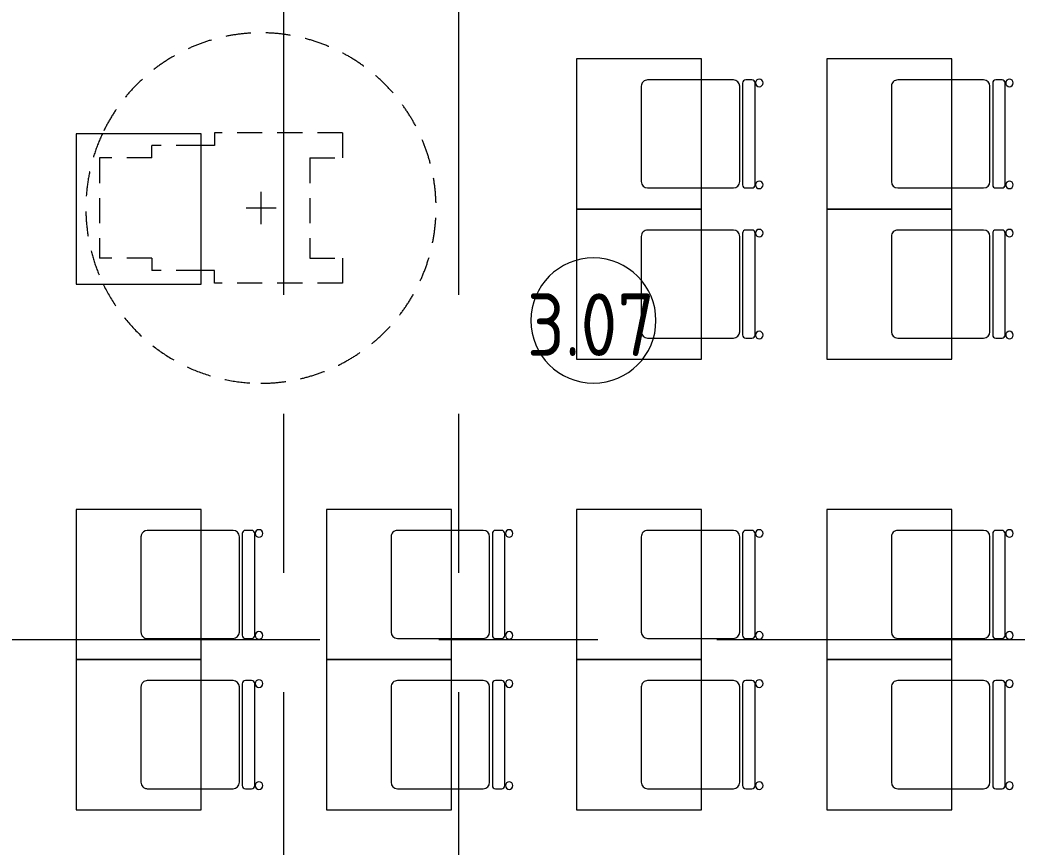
# Model space of a CAD drawing. Header units: millimetres. Extents: x 54605 to 109624, y -2609 to 12445.
# Drawn here: x 59405 to 63391, y 2771 to 6075 of the extents above; entities that cross this region are included whole.
import ezdxf

# ---------------------------------------------------------------- set-up
doc = ezdxf.new("R2010")
doc.units = ezdxf.units.MM
doc.linetypes.add('200_ШТРИХ__ш1_п0_6_', pattern=[160, 100, -60])
doc.linetypes.add('Осевая', pattern=[3175, 635, -476.25, 1587.5, -476.25])
for name, color, linetype, lineweight in [('A-AREA-IDEN', 7, 'Continuous', 9), ('I-FURN', 7, 'Continuous', 9), ('I-FURN-4', 7, '200_ШТРИХ__ш1_п0_6_', 13), ('I-FURN-5', 7, '200_ШТРИХ__ш1_п0_6_', 9), ('Оси', 7, 'Continuous', 9), ('Оси-2', 7, 'Осевая', 9)]:
    doc.layers.add(name, color=color, linetype=linetype, lineweight=lineweight)
doc.layers.add('I-FURN-1', color=7, linetype='Continuous', lineweight=9, true_color=0xf0f0f0)
doc.layers.add('I-FURN-3', color=11, linetype='Continuous', lineweight=9, true_color=0xffaaaa)
doc.styles.add('GOST Common', font='GOST_Common.ttf', dxfattribs={"width": 0.9, "height": 250})

# ---------------------------------------------------------------- blocks, each defined once
blk = doc.blocks.new('Стол базовый прямоугольный - 1_7а-25476368-План разверток пом_3_07_ Этаж 3')
at = {"layer": 'I-FURN-1'}
for p, q in [((250, 300), (-250, 300)), ((-250, 300), (-250, -300)), ((250, -300), (250, 300)), ((-250, -300), (250, -300))]:
    blk.add_line(p, q, dxfattribs=at)
blk = doc.blocks.new('Стул Breuer - 1_9а-V1-План разверток пом_3_07_ Этаж 3')
at = {"layer": 'I-FURN-1'}
for p, q in [((190.5, 241.3), (-190.5, 241.3)), ((-215.9, 215.9), (-215.9, 0)), ((215.9, 0), (215.9, 215.9)), ((-215.9, 0), (-215.9, -127)), ((215.9, -127), (215.9, 0)), ((-190.5, -152.4), (190.5, -152.4)), ((-215.9, -176.2), (-215.9, -200.8)), ((203.2, -163.5), (-203.2, -163.5)), ((215.9, -200.8), (215.9, -176.2)), ((-203.2, -213.5), (203.2, -213.5))]:
    blk.add_line(p, q, dxfattribs=at)
for centre, radius, start, end in [((-190.5, 215.9), 25.4, 105, 120), ((-190.5, 215.9), 25.4, 90, 105), ((190.5, 215.9), 25.4, 75, 90), ((190.5, 215.9), 25.4, 0, 75), ((-190.5, 215.9), 25.4, 135, 180), ((-190.5, 215.9), 25.4, 120, 135), ((-190.5, -127), 25.4, 180, 270), ((190.5, -127), 25.4, 270, 360), ((-203.2, -176.2), 12.7, 90, 180), ((203.2, -176.2), 12.7, 360, 90), ((-203.5, -230.6), 15.1, 360, 180), ((-203.5, -230.6), 15.1, 180, 360), ((-203.2, -200.8), 12.7, 180, 270), ((203.7, -230.6), 15.1, 360, 180), ((203.7, -230.6), 15.1, 180, 360), ((203.2, -200.8), 12.7, 270, 360)]:
    blk.add_arc(centre, radius, start, end, dxfattribs=at)
blk = doc.blocks.new('Стул Breuer - 1_9а-V2-План разверток пом_3_07_ Этаж 3')
at = {"layer": 'I-FURN-1'}
for p, q in [((190.5, 241.3), (-190.5, 241.3)), ((-215.9, 215.9), (-215.9, 0)), ((215.9, 0), (215.9, 215.9)), ((-215.9, 0), (-215.9, -127)), ((215.9, -127), (215.9, 0)), ((-190.5, -152.4), (190.5, -152.4)), ((-215.9, -176.2), (-215.9, -200.8)), ((203.2, -163.5), (-203.2, -163.5)), ((215.9, -200.8), (215.9, -176.2)), ((-203.2, -213.5), (203.2, -213.5))]:
    blk.add_line(p, q, dxfattribs=at)
for centre, radius, start, end in [((-190.5, 215.9), 25.4, 90, 135), ((190.5, 215.9), 25.4, 75, 90), ((190.5, 215.9), 25.4, 60, 75), ((-190.5, 215.9), 25.4, 165, 180), ((-190.5, 215.9), 25.4, 150, 165), ((-190.5, 215.9), 25.4, 135, 150), ((190.5, 215.9), 25.4, 45, 60), ((190.5, 215.9), 25.4, 0, 45), ((-190.5, -127), 25.4, 180, 270), ((190.5, -127), 25.4, 270, 360), ((-203.2, -176.2), 12.7, 90, 180), ((203.2, -176.2), 12.7, 360, 90), ((-203.5, -230.6), 15.1, 360, 180), ((-203.5, -230.6), 15.1, 180, 360), ((-203.2, -200.8), 12.7, 180, 270), ((203.7, -230.6), 15.1, 360, 180), ((203.7, -230.6), 15.1, 180, 360), ((203.2, -200.8), 12.7, 270, 360)]:
    blk.add_arc(centre, radius, start, end, dxfattribs=at)
blk = doc.blocks.new('Стул Breuer - 1_9а-V5-План разверток пом_3_07_ Этаж 3')
at = {"layer": 'I-FURN-1'}
for p, q in [((190.5, 241.3), (-190.5, 241.3)), ((-215.9, 215.9), (-215.9, 0)), ((215.9, 0), (215.9, 215.9)), ((-215.9, 0), (-215.9, -127)), ((215.9, -127), (215.9, 0)), ((-190.5, -152.4), (190.5, -152.4)), ((-215.9, -176.2), (-215.9, -200.8)), ((203.2, -163.5), (-203.2, -163.5)), ((215.9, -200.8), (215.9, -176.2)), ((-203.2, -213.5), (203.2, -213.5))]:
    blk.add_line(p, q, dxfattribs=at)
for centre, radius, start, end in [((-190.5, 215.9), 25.4, 90, 180), ((190.5, 215.9), 25.4, 0, 90), ((-190.5, -127), 25.4, 180, 270), ((190.5, -127), 25.4, 270, 360), ((-203.2, -176.2), 12.7, 90, 180), ((203.2, -176.2), 12.7, 360, 90), ((-203.5, -230.6), 15.1, 360, 180), ((-203.5, -230.6), 15.1, 180, 360), ((-203.2, -200.8), 12.7, 180, 270), ((203.7, -230.6), 15.1, 360, 180), ((203.7, -230.6), 15.1, 180, 360), ((203.2, -200.8), 12.7, 270, 360)]:
    blk.add_arc(centre, radius, start, end, dxfattribs=at)
blk = doc.blocks.new('FRT_2D_Символ _разворот МГН_1 - D1_4_Символ доступности разворота МГН _360__-18618045-План разверток пом_3_07_ Этаж 3')
at = {"layer": 'I-FURN'}
for p, q in [((0, 60.4), (0, -59.6)), ((-65, 0), (65, 0))]:
    blk.add_line(p, q, dxfattribs=at)
at = {"layer": 'I-FURN-4'}
for p, q in [((-300, 325.4), (-300, -185.8)), ((-300, 325.4), (-200, 325.4)), ((-200, 195.4), (-200, 325.4)), ((200, 325.4), (300, 325.4)), ((200, 195.4), (200, 325.4)), ((300, 325.4), (300, -185.8)), ((-200, 195.4), (200, 195.4)), ((-300, -185.8), (-250, -185.8)), ((-250, -185.8), (-250, -238.4)), ((300, -185.8), (250, -185.8)), ((250, -185.8), (250, -238.4)), ((-250, -238.4), (-250, -435.8)), ((250, -238.4), (250, -435.8)), ((-200, -435.8), (-250, -435.8)), ((-200, -435.8), (-200, -645.8)), ((200, -435.8), (250, -435.8)), ((200, -435.8), (200, -645.8)), ((-200, -645.8), (200, -645.8))]:
    blk.add_line(p, q, dxfattribs=at)
at = {"layer": 'I-FURN-5'}
for start, end in [(360, 244.8834), (295.7402, 360), (244.8834, 295.7402)]:
    blk.add_arc((0, 0), 700, start, end, dxfattribs=at)
blk = doc.blocks.new('Марка_Помещения - Номер-25198446-План разверток пом_3_07_ Этаж 3')
at = {"layer": 'A-AREA-IDEN'}
for start, end in [(360, 180), (180, 360)]:
    blk.add_arc((0, 0), 2.5, start, end, dxfattribs=at)

msp = doc.modelspace()

# ---------------------------------------------------------------- linework, layer by layer
at = {"layer": 'Оси'}
for p, q in [((60460, 5421), (60460, 7921)), ((61160, 5421), (61160, 7921)), ((63161, 3600), (65661, 3600))]:
    msp.add_line(p, q, dxfattribs=at)
at = {"layer": 'Оси-2'}
for p, q in [((60460, 691.4866), (60460, 5421)), ((61160, 691.4866), (61160, 5421)), ((57904.9932, 3600), (63161, 3600))]:
    msp.add_line(p, q, dxfattribs=at)

# ---------------------------------------------------------------- block references
at = {"layer": 'A-AREA-IDEN', "xscale": 99.99999999999993, "yscale": 99.99999999999993, "zscale": 99.99999999999993}
msp.add_blockref('Марка_Помещения - Номер-25198446-План разверток пом_3_07_ Этаж 3', (61697.4841, 4874.4191), dxfattribs=at)
at = {"layer": 'I-FURN-1'}
for p in [(61880.0188, 5620.0963), (62880.0188, 5620.0963), (59880.0188, 5320.0963), (61880.0188, 5020.0963), (62880.0188, 5020.0963), (59880.0188, 3820.0963), (60880.0188, 3820.0963), (61880.0188, 3820.0963), (62880.0188, 3820.0963), (59880.0188, 3220.0963), (60880.0188, 3220.0963), (61880.0188, 3220.0963), (62880.0188, 3220.0963)]:
    msp.add_blockref('Стол базовый прямоугольный - 1_7а-25476368-План разверток пом_3_07_ Этаж 3', p, dxfattribs=at)
at = {"layer": 'I-FURN-1', "rotation": 89.99999999999959}
for name, p in [('Стул Breuer - 1_9а-V5-План разверток пом_3_07_ Этаж 3', (62130.0188, 5620.0963)), ('Стул Breuer - 1_9а-V5-План разверток пом_3_07_ Этаж 3', (63130.0188, 5620.0963)), ('Стул Breuer - 1_9а-V5-План разверток пом_3_07_ Этаж 3', (62130.0188, 5020.0963)), ('Стул Breuer - 1_9а-V5-План разверток пом_3_07_ Этаж 3', (63130.0188, 5020.0963)), ('Стул Breuer - 1_9а-V1-План разверток пом_3_07_ Этаж 3', (60130.0188, 3820.0963)), ('Стул Breuer - 1_9а-V5-План разверток пом_3_07_ Этаж 3', (61130.0188, 3820.0963)), ('Стул Breuer - 1_9а-V5-План разверток пом_3_07_ Этаж 3', (62130.0188, 3820.0963)), ('Стул Breuer - 1_9а-V5-План разверток пом_3_07_ Этаж 3', (63130.0188, 3820.0963)), ('Стул Breuer - 1_9а-V2-План разверток пом_3_07_ Этаж 3', (60130.0188, 3220.0963)), ('Стул Breuer - 1_9а-V5-План разверток пом_3_07_ Этаж 3', (61130.0188, 3220.0963)), ('Стул Breuer - 1_9а-V5-План разверток пом_3_07_ Этаж 3', (62130.0188, 3220.0963)), ('Стул Breuer - 1_9а-V5-План разверток пом_3_07_ Этаж 3', (63130.0188, 3220.0963))]:
    msp.add_blockref(name, p, dxfattribs=at)
at = {"layer": 'I-FURN-3', "rotation": 269.9999999999993}
msp.add_blockref('FRT_2D_Символ _разворот МГН_1 - D1_4_Символ доступности разворота МГН _360__-18618045-План разверток пом_3_07_ Этаж 3', (60368.4545, 5323.9395), dxfattribs=at)

# ---------------------------------------------------------------- texts
at = {"layer": 'A-AREA-IDEN', "insert": (61431.7509, 4982.9784), "char_height": 250, "width": 663.79725, "attachment_point": 1, "style": 'GOST Common'}
msp.add_mtext('3.07', dxfattribs=at)

doc.saveas('drawing.dxf')
